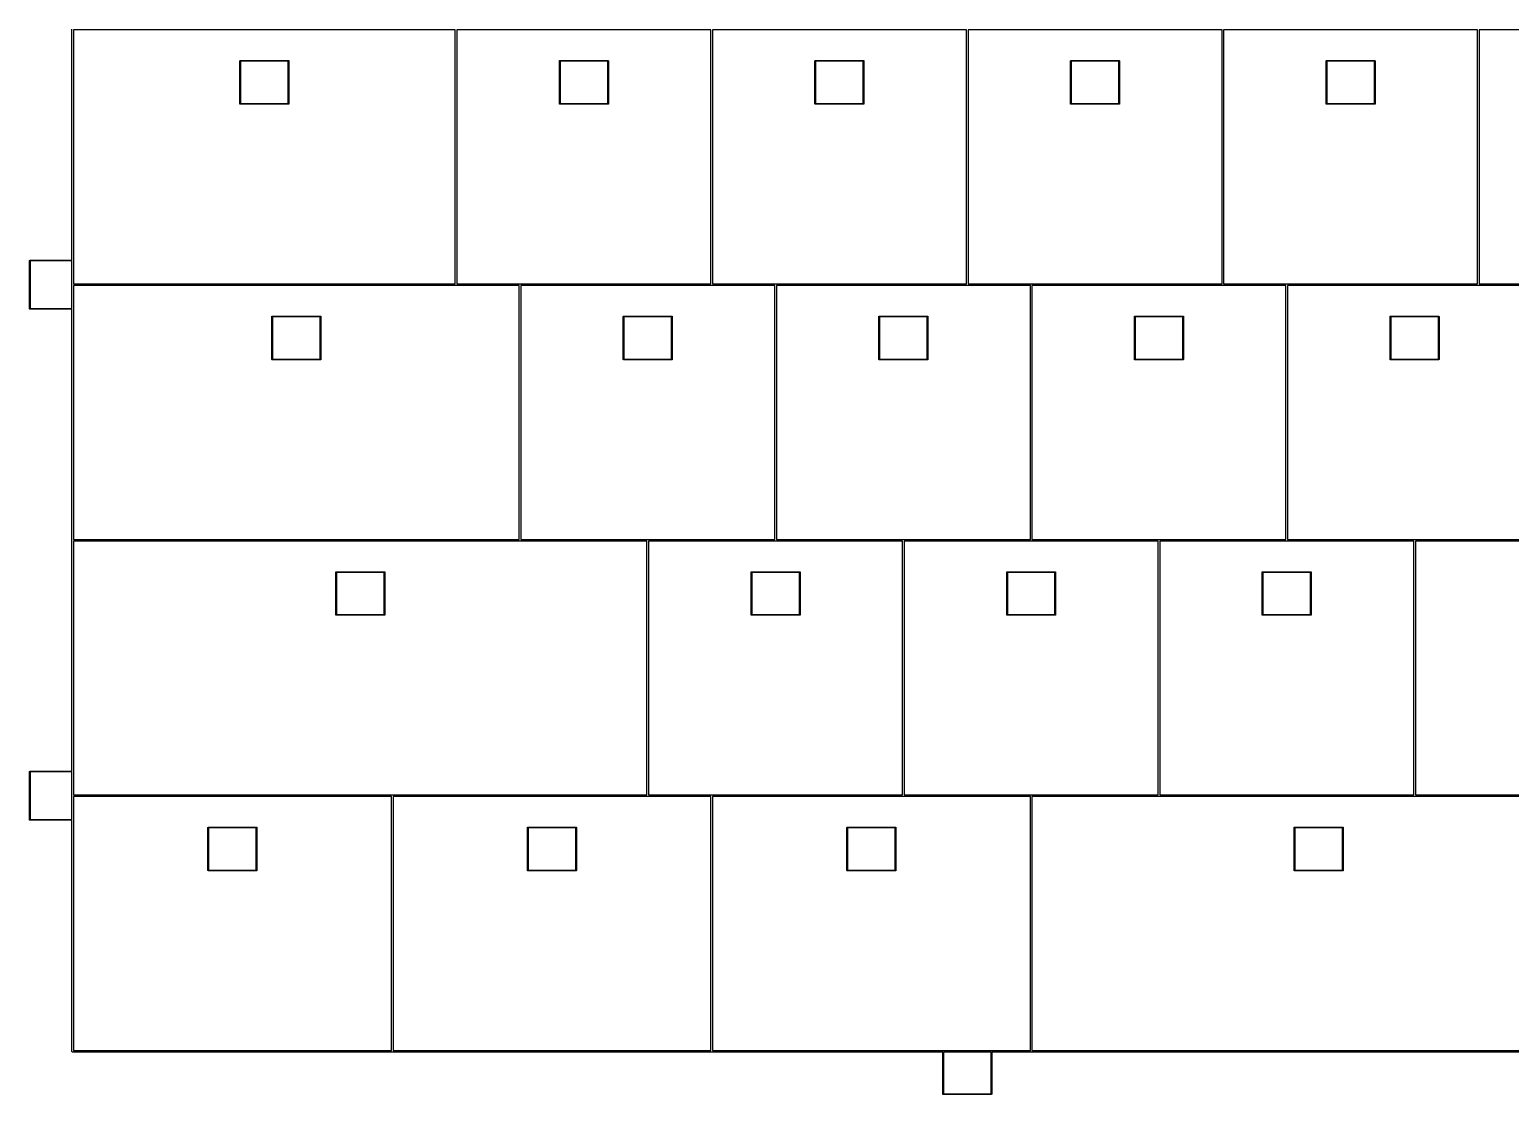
# Model space of a CAD drawing. Extents: x 21 to 376, y -201 to -51.
# Drawn here: x 20.6 to 131, y -200.9 to -121.5 of the extents above; entities that cross this region are included whole.
import ezdxf

# ---------------------------------------------------------------- set-up
doc = ezdxf.new("R2010")
doc.units = 0
doc.layers.add('BLACK', color=7, linetype='CONTINUOUS')

msp = doc.modelspace()

# ---------------------------------------------------------------- linework, layer by layer
at = {"layer": 'BLACK', "linetype": 'CONTINUOUS'}
for p, q in [((23.7525, -138.669), (23.7525, -121.447)), ((42.8596, -121.504), (23.8725, -121.504)), ((23.8725, -121.504), (23.8725, -140.434)), ((42.8625, -121.504), (42.8596, -121.504)), ((42.8654, -121.504), (42.8625, -121.504)), ((52.3275, -121.504), (42.8654, -121.504)), ((52.3275, -140.434), (52.3275, -121.504)), ((61.9096, -121.504), (52.4475, -121.504)), ((52.4475, -121.504), (52.4475, -140.434)), ((61.9125, -121.504), (61.9096, -121.504)), ((61.9154, -121.504), (61.9125, -121.504)), ((71.3775, -121.504), (61.9154, -121.504)), ((71.3775, -140.434), (71.3775, -121.504)), ((80.9596, -121.504), (71.4975, -121.504)), ((71.4975, -121.504), (71.4975, -140.434)), ((80.9625, -121.504), (80.9596, -121.504)), ((80.9654, -121.504), (80.9625, -121.504)), ((90.4275, -121.504), (80.9654, -121.504)), ((90.4275, -140.434), (90.4275, -121.504)), ((90.5475, -121.504), (90.5475, -140.434)), ((100.01, -121.504), (90.5475, -121.504)), ((100.012, -121.504), (100.01, -121.504)), ((100.015, -121.504), (100.012, -121.504)), ((109.477, -121.504), (100.015, -121.504)), ((109.477, -140.434), (109.477, -121.504)), ((119.06, -121.504), (109.597, -121.504)), ((109.597, -121.504), (109.597, -140.434)), ((119.062, -121.504), (119.06, -121.504)), ((119.065, -121.504), (119.062, -121.504)), ((128.528, -121.504), (119.065, -121.504)), ((128.528, -140.434), (128.528, -121.504)), ((138.11, -121.504), (128.648, -121.504)), ((128.648, -121.504), (128.648, -140.434)), ((36.2749, -123.812), (36.2754, -123.808)), ((36.275, -123.814), (36.2749, -123.812)), ((36.275, -127.011), (36.275, -123.814)), ((36.2754, -123.808), (36.2768, -123.803)), ((36.2768, -123.803), (36.2791, -123.799)), ((36.2791, -123.799), (36.2822, -123.795)), ((36.2822, -123.795), (36.286, -123.792)), ((36.286, -123.792), (36.2904, -123.789)), ((36.2904, -123.789), (36.2951, -123.788)), ((36.2951, -123.788), (36.2988, -123.787)), ((36.2988, -123.787), (36.3, -123.787)), ((36.3, -123.787), (36.3012, -123.787)), ((36.3012, -123.787), (39.8988, -123.787)), ((36.325, -123.837), (36.325, -126.987)), ((39.875, -123.837), (36.325, -123.837)), ((39.875, -126.987), (39.875, -123.837)), ((39.8988, -123.787), (39.9, -123.787)), ((39.9, -123.787), (39.9012, -123.787)), ((39.9012, -123.787), (39.9012, -123.787)), ((39.9012, -123.787), (39.9049, -123.788)), ((39.9049, -123.788), (39.9096, -123.789)), ((39.9096, -123.789), (39.914, -123.792)), ((39.914, -123.792), (39.9178, -123.795)), ((39.9178, -123.795), (39.9209, -123.799)), ((39.9209, -123.799), (39.9232, -123.803)), ((39.9232, -123.803), (39.9246, -123.808)), ((39.9246, -123.808), (39.9251, -123.812)), ((39.9251, -123.812), (39.925, -123.814)), ((39.925, -123.814), (39.925, -127.011)), ((60.0874, -123.812), (60.0879, -123.808)), ((60.0875, -123.814), (60.0874, -123.812)), ((60.0875, -127.011), (60.0875, -123.814)), ((60.0879, -123.808), (60.0893, -123.803)), ((60.0893, -123.803), (60.0916, -123.799)), ((60.0916, -123.799), (60.0947, -123.795)), ((60.0947, -123.795), (60.0985, -123.792)), ((60.0985, -123.792), (60.1029, -123.789)), ((60.1029, -123.789), (60.1076, -123.788)), ((60.1076, -123.788), (60.1113, -123.787)), ((60.1113, -123.787), (60.1125, -123.787)), ((60.1125, -123.787), (60.1137, -123.787)), ((60.1137, -123.787), (63.7113, -123.787)), ((60.1375, -123.837), (60.1375, -126.987)), ((63.6875, -123.837), (60.1375, -123.837)), ((63.6875, -126.987), (63.6875, -123.837)), ((63.7113, -123.787), (63.7125, -123.787)), ((63.7125, -123.787), (63.7137, -123.787)), ((63.7137, -123.787), (63.7137, -123.787)), ((63.7137, -123.787), (63.7174, -123.788)), ((63.7174, -123.788), (63.7221, -123.789)), ((63.7221, -123.789), (63.7265, -123.792)), ((63.7265, -123.792), (63.7303, -123.795)), ((63.7303, -123.795), (63.7334, -123.799)), ((63.7334, -123.799), (63.7357, -123.803)), ((63.7357, -123.803), (63.7371, -123.808)), ((63.7371, -123.808), (63.7376, -123.812)), ((63.7376, -123.812), (63.7375, -123.814)), ((63.7375, -123.814), (63.7375, -127.011)), ((79.1374, -123.812), (79.1379, -123.808)), ((79.1375, -123.814), (79.1374, -123.812)), ((79.1375, -127.011), (79.1375, -123.814)), ((79.1379, -123.808), (79.1393, -123.803)), ((79.1393, -123.803), (79.1416, -123.799)), ((79.1416, -123.799), (79.1447, -123.795)), ((79.1447, -123.795), (79.1485, -123.792)), ((79.1485, -123.792), (79.1529, -123.789)), ((79.1529, -123.789), (79.1576, -123.788)), ((79.1576, -123.788), (79.1613, -123.787)), ((79.1613, -123.787), (79.1625, -123.787)), ((79.1625, -123.787), (79.1637, -123.787)), ((79.1637, -123.787), (82.7613, -123.787)), ((79.1875, -123.837), (79.1875, -126.987)), ((82.7375, -123.837), (79.1875, -123.837)), ((82.7375, -126.987), (82.7375, -123.837)), ((82.7613, -123.787), (82.7625, -123.787)), ((82.7625, -123.787), (82.7637, -123.787)), ((82.7637, -123.787), (82.7637, -123.787)), ((82.7637, -123.787), (82.7674, -123.788)), ((82.7674, -123.788), (82.7721, -123.789)), ((82.7721, -123.789), (82.7765, -123.792)), ((82.7765, -123.792), (82.7803, -123.795)), ((82.7803, -123.795), (82.7834, -123.799)), ((82.7834, -123.799), (82.7857, -123.803)), ((82.7857, -123.803), (82.7871, -123.808)), ((82.7871, -123.808), (82.7876, -123.812)), ((82.7876, -123.812), (82.7875, -123.814)), ((82.7875, -123.814), (82.7875, -127.011)), ((98.1874, -123.812), (98.1879, -123.808)), ((98.1875, -123.814), (98.1874, -123.812)), ((98.1875, -127.011), (98.1875, -123.814)), ((98.1879, -123.808), (98.1893, -123.803)), ((98.1893, -123.803), (98.1916, -123.799)), ((98.1916, -123.799), (98.1947, -123.795)), ((98.1947, -123.795), (98.1985, -123.792)), ((98.1985, -123.792), (98.2029, -123.789)), ((98.2029, -123.789), (98.2076, -123.788)), ((98.2076, -123.788), (98.2113, -123.787)), ((98.2113, -123.787), (98.2125, -123.787)), ((98.2125, -123.787), (98.2137, -123.787)), ((98.2137, -123.787), (101.811, -123.787)), ((98.2375, -123.837), (98.2375, -126.987)), ((101.787, -123.837), (98.2375, -123.837)), ((101.788, -126.987), (101.787, -123.837)), ((101.811, -123.787), (101.812, -123.787)), ((101.812, -123.787), (101.814, -123.787)), ((101.814, -123.787), (101.814, -123.787)), ((101.814, -123.787), (101.817, -123.788)), ((101.817, -123.788), (101.822, -123.789)), ((101.822, -123.789), (101.826, -123.792)), ((101.826, -123.792), (101.83, -123.795)), ((101.83, -123.795), (101.833, -123.799)), ((101.833, -123.799), (101.836, -123.803)), ((101.836, -123.803), (101.837, -123.808)), ((101.837, -123.808), (101.838, -123.812)), ((101.838, -123.812), (101.837, -123.814)), ((101.837, -123.814), (101.837, -127.011)), ((117.237, -123.812), (117.238, -123.808)), ((117.237, -123.814), (117.237, -123.812)), ((117.238, -127.011), (117.237, -123.814)), ((117.238, -123.808), (117.239, -123.803)), ((117.239, -123.803), (117.242, -123.799)), ((117.242, -123.799), (117.245, -123.795)), ((117.245, -123.795), (117.249, -123.792)), ((117.249, -123.792), (117.253, -123.789)), ((117.253, -123.789), (117.258, -123.788)), ((117.258, -123.788), (117.261, -123.787)), ((117.261, -123.787), (117.262, -123.787)), ((117.262, -123.787), (117.264, -123.787)), ((117.264, -123.787), (120.861, -123.787)), ((117.287, -123.837), (117.287, -126.987)), ((120.837, -123.837), (117.287, -123.837)), ((120.838, -126.987), (120.837, -123.837)), ((120.861, -123.787), (120.862, -123.787)), ((120.862, -123.787), (120.864, -123.787)), ((120.864, -123.787), (120.864, -123.787)), ((120.864, -123.787), (120.867, -123.788)), ((120.867, -123.788), (120.872, -123.789)), ((120.872, -123.789), (120.876, -123.792)), ((120.876, -123.792), (120.88, -123.795)), ((120.88, -123.795), (120.883, -123.799)), ((120.883, -123.799), (120.886, -123.803)), ((120.886, -123.803), (120.887, -123.808)), ((120.887, -123.808), (120.888, -123.812)), ((120.888, -123.812), (120.887, -123.814)), ((120.887, -123.814), (120.887, -127.011)), ((36.2749, -127.012), (36.275, -127.011)), ((36.2754, -127.017), (36.2749, -127.012)), ((36.2768, -127.022), (36.2754, -127.017)), ((36.2791, -127.026), (36.2768, -127.022)), ((36.2822, -127.03), (36.2791, -127.026)), ((36.286, -127.033), (36.2822, -127.03)), ((36.2904, -127.036), (36.286, -127.033)), ((36.2951, -127.037), (36.2904, -127.036)), ((36.2988, -127.037), (36.2951, -127.037)), ((36.3, -127.038), (36.2988, -127.037)), ((36.2988, -127.037), (36.2988, -127.037)), ((36.3012, -127.037), (36.3, -127.038)), ((39.8988, -127.037), (36.3012, -127.037)), ((36.325, -126.987), (39.875, -126.987)), ((39.9, -127.038), (39.8988, -127.037)), ((39.9049, -127.037), (39.9, -127.038)), ((39.9096, -127.036), (39.9049, -127.037)), ((39.914, -127.033), (39.9096, -127.036)), ((39.9178, -127.03), (39.914, -127.033)), ((39.9209, -127.026), (39.9178, -127.03)), ((39.9232, -127.022), (39.9209, -127.026)), ((39.9246, -127.017), (39.9232, -127.022)), ((39.925, -127.014), (39.9246, -127.017)), ((39.925, -127.011), (39.9251, -127.012)), ((39.9251, -127.012), (39.925, -127.014)), ((60.0874, -127.012), (60.0875, -127.011)), ((60.0879, -127.017), (60.0874, -127.012)), ((60.0893, -127.022), (60.0879, -127.017)), ((60.0916, -127.026), (60.0893, -127.022)), ((60.0947, -127.03), (60.0916, -127.026)), ((60.0985, -127.033), (60.0947, -127.03)), ((60.1029, -127.036), (60.0985, -127.033)), ((60.1076, -127.037), (60.1029, -127.036)), ((60.1113, -127.037), (60.1076, -127.037)), ((60.1125, -127.038), (60.1113, -127.037)), ((60.1113, -127.037), (60.1113, -127.037)), ((60.1137, -127.037), (60.1125, -127.038)), ((63.7113, -127.037), (60.1137, -127.037)), ((60.1375, -126.987), (63.6875, -126.987)), ((63.7125, -127.038), (63.7113, -127.037)), ((63.7174, -127.037), (63.7125, -127.038)), ((63.7221, -127.036), (63.7174, -127.037)), ((63.7265, -127.033), (63.7221, -127.036)), ((63.7303, -127.03), (63.7265, -127.033)), ((63.7334, -127.026), (63.7303, -127.03)), ((63.7357, -127.022), (63.7334, -127.026)), ((63.7371, -127.017), (63.7357, -127.022)), ((63.7375, -127.014), (63.7371, -127.017)), ((63.7375, -127.011), (63.7376, -127.012)), ((63.7376, -127.012), (63.7375, -127.014)), ((79.1374, -127.012), (79.1375, -127.011)), ((79.1379, -127.017), (79.1374, -127.012)), ((79.1393, -127.022), (79.1379, -127.017)), ((79.1416, -127.026), (79.1393, -127.022)), ((79.1447, -127.03), (79.1416, -127.026)), ((79.1485, -127.033), (79.1447, -127.03)), ((79.1529, -127.036), (79.1485, -127.033)), ((79.1576, -127.037), (79.1529, -127.036)), ((79.1613, -127.037), (79.1576, -127.037)), ((79.1625, -127.038), (79.1613, -127.037)), ((79.1613, -127.037), (79.1613, -127.037)), ((79.1637, -127.037), (79.1625, -127.038)), ((82.7613, -127.037), (79.1637, -127.037)), ((79.1875, -126.987), (82.7375, -126.987)), ((82.7625, -127.038), (82.7613, -127.037)), ((82.7674, -127.037), (82.7625, -127.038)), ((82.7721, -127.036), (82.7674, -127.037)), ((82.7765, -127.033), (82.7721, -127.036)), ((82.7803, -127.03), (82.7765, -127.033)), ((82.7834, -127.026), (82.7803, -127.03)), ((82.7857, -127.022), (82.7834, -127.026)), ((82.7871, -127.017), (82.7857, -127.022)), ((82.7875, -127.014), (82.7871, -127.017)), ((82.7875, -127.011), (82.7876, -127.012)), ((82.7876, -127.012), (82.7875, -127.014)), ((98.1874, -127.012), (98.1875, -127.011)), ((98.1879, -127.017), (98.1874, -127.012)), ((98.1893, -127.022), (98.1879, -127.017)), ((98.1916, -127.026), (98.1893, -127.022)), ((98.1947, -127.03), (98.1916, -127.026)), ((98.1985, -127.033), (98.1947, -127.03)), ((98.2029, -127.036), (98.1985, -127.033)), ((98.2076, -127.037), (98.2029, -127.036)), ((98.2113, -127.037), (98.2076, -127.037)), ((98.2125, -127.038), (98.2113, -127.037)), ((98.2113, -127.037), (98.2113, -127.037)), ((98.2137, -127.037), (98.2125, -127.038)), ((101.811, -127.037), (98.2137, -127.037)), ((98.2375, -126.987), (101.788, -126.987)), ((101.812, -127.038), (101.811, -127.037)), ((101.817, -127.037), (101.812, -127.038)), ((101.822, -127.036), (101.817, -127.037)), ((101.826, -127.033), (101.822, -127.036)), ((101.83, -127.03), (101.826, -127.033)), ((101.833, -127.026), (101.83, -127.03)), ((101.836, -127.022), (101.833, -127.026)), ((101.837, -127.017), (101.836, -127.022)), ((101.837, -127.011), (101.838, -127.012)), ((101.838, -127.012), (101.837, -127.014)), ((101.837, -127.014), (101.837, -127.017)), ((117.237, -127.012), (117.238, -127.011)), ((117.238, -127.017), (117.237, -127.012)), ((117.239, -127.022), (117.238, -127.017)), ((117.242, -127.026), (117.239, -127.022)), ((117.245, -127.03), (117.242, -127.026)), ((117.249, -127.033), (117.245, -127.03)), ((117.253, -127.036), (117.249, -127.033)), ((117.258, -127.037), (117.253, -127.036)), ((117.261, -127.037), (117.258, -127.037)), ((117.262, -127.038), (117.261, -127.037)), ((117.261, -127.037), (117.261, -127.037)), ((117.264, -127.037), (117.262, -127.038)), ((120.861, -127.037), (117.264, -127.037)), ((117.287, -126.987), (120.838, -126.987)), ((120.862, -127.038), (120.861, -127.037)), ((120.867, -127.037), (120.862, -127.038)), ((120.872, -127.036), (120.867, -127.037)), ((120.876, -127.033), (120.872, -127.036)), ((120.88, -127.03), (120.876, -127.033)), ((120.883, -127.026), (120.88, -127.03)), ((120.886, -127.022), (120.883, -127.026)), ((120.887, -127.017), (120.886, -127.022)), ((120.887, -127.011), (120.888, -127.012)), ((120.888, -127.012), (120.887, -127.014)), ((120.887, -127.014), (120.887, -127.017)), ((20.5999, -138.694), (20.6004, -138.689)), ((20.6, -138.695), (20.5999, -138.694)), ((20.6, -142.293), (20.6, -138.695)), ((20.6004, -138.689), (20.6018, -138.684)), ((20.6018, -138.684), (20.6041, -138.68)), ((20.6041, -138.68), (20.6072, -138.676)), ((20.6072, -138.676), (20.611, -138.673)), ((20.611, -138.673), (20.6154, -138.671)), ((20.6154, -138.671), (20.6201, -138.669)), ((20.6201, -138.669), (20.6238, -138.669)), ((20.6238, -138.669), (20.625, -138.669)), ((20.625, -138.669), (20.6262, -138.669)), ((20.6262, -138.669), (23.7525, -138.669)), ((20.65, -138.719), (20.65, -142.269)), ((23.7525, -138.719), (20.65, -138.719)), ((23.7525, -140.491), (23.7525, -138.719)), ((23.7522, -140.494), (23.7525, -140.491)), ((23.7525, -140.497), (23.7522, -140.494)), ((23.7525, -142.269), (23.7525, -140.497)), ((23.8725, -140.434), (52.3275, -140.434)), ((52.3846, -140.554), (23.8725, -140.554)), ((23.8725, -140.554), (23.8725, -159.484)), ((52.3875, -140.554), (52.3846, -140.554)), ((52.3904, -140.554), (52.3875, -140.554)), ((57.09, -140.554), (52.3904, -140.554)), ((52.4475, -140.434), (57.1471, -140.434)), ((57.09, -159.484), (57.09, -140.554)), ((57.1471, -140.434), (57.15, -140.433)), ((57.15, -140.433), (57.1529, -140.434)), ((57.1529, -140.434), (71.3775, -140.434)), ((71.4346, -140.554), (57.21, -140.554)), ((57.21, -140.554), (57.21, -159.484)), ((71.4375, -140.554), (71.4346, -140.554)), ((71.4404, -140.554), (71.4375, -140.554)), ((76.14, -140.554), (71.4404, -140.554)), ((71.4975, -140.434), (76.1971, -140.434)), ((76.14, -159.484), (76.14, -140.554)), ((76.1971, -140.434), (76.2, -140.433)), ((76.2, -140.433), (76.2029, -140.434)), ((76.2029, -140.434), (90.4275, -140.434)), ((90.4846, -140.554), (76.26, -140.554)), ((76.26, -140.554), (76.26, -159.484)), ((90.4875, -140.554), (90.4846, -140.554)), ((90.4904, -140.554), (90.4875, -140.554)), ((95.19, -140.554), (90.4904, -140.554)), ((90.5475, -140.434), (95.2471, -140.434)), ((95.19, -159.484), (95.19, -140.554)), ((95.2471, -140.434), (95.25, -140.433)), ((95.25, -140.433), (95.2529, -140.434)), ((95.2529, -140.434), (109.477, -140.434)), ((109.535, -140.554), (95.31, -140.554)), ((95.31, -140.554), (95.31, -159.484)), ((109.537, -140.554), (109.535, -140.554)), ((109.54, -140.554), (109.537, -140.554)), ((114.24, -140.554), (109.54, -140.554)), ((109.597, -140.434), (114.297, -140.434)), ((114.24, -159.484), (114.24, -140.554)), ((114.297, -140.434), (114.3, -140.433)), ((114.3, -140.433), (114.303, -140.434)), ((114.303, -140.434), (128.528, -140.434)), ((128.585, -140.554), (114.36, -140.554)), ((114.36, -140.554), (114.36, -159.484)), ((128.588, -140.554), (128.585, -140.554)), ((128.59, -140.554), (128.588, -140.554)), ((133.29, -140.554), (128.59, -140.554)), ((128.648, -140.434), (133.347, -140.434)), ((20.5999, -142.294), (20.6, -142.293)), ((20.6004, -142.299), (20.5999, -142.294)), ((20.6018, -142.303), (20.6004, -142.299)), ((20.6041, -142.308), (20.6018, -142.303)), ((20.6072, -142.312), (20.6041, -142.308)), ((20.611, -142.315), (20.6072, -142.312)), ((20.6154, -142.317), (20.611, -142.315)), ((20.6201, -142.318), (20.6154, -142.317)), ((20.6238, -142.319), (20.6201, -142.318)), ((20.625, -142.319), (20.6238, -142.319)), ((20.6238, -142.319), (20.6238, -142.319)), ((20.6262, -142.319), (20.625, -142.319)), ((23.7525, -142.319), (20.6262, -142.319)), ((20.65, -142.269), (23.7525, -142.269)), ((23.7525, -159.541), (23.7525, -142.319)), ((38.6561, -142.862), (38.6566, -142.858)), ((38.6563, -142.864), (38.6561, -142.862)), ((38.6562, -146.061), (38.6563, -142.864)), ((38.6566, -142.858), (38.658, -142.853)), ((38.658, -142.853), (38.6604, -142.849)), ((38.6604, -142.849), (38.6635, -142.845)), ((38.6635, -142.845), (38.6673, -142.842)), ((38.6673, -142.842), (38.6716, -142.839)), ((38.6716, -142.839), (38.6763, -142.838)), ((38.6763, -142.838), (38.68, -142.838)), ((38.68, -142.838), (38.6812, -142.837)), ((38.68, -142.838), (38.68, -142.838)), ((38.6812, -142.837), (38.6825, -142.838)), ((38.6825, -142.838), (42.28, -142.838)), ((38.7062, -142.887), (38.7062, -146.037)), ((42.2563, -142.887), (38.7062, -142.887)), ((42.2563, -146.037), (42.2563, -142.887)), ((42.28, -142.838), (42.2812, -142.837)), ((42.2812, -142.837), (42.2825, -142.838)), ((42.2825, -142.838), (42.2862, -142.838)), ((42.2862, -142.838), (42.2909, -142.839)), ((42.2909, -142.839), (42.2952, -142.842)), ((42.2952, -142.842), (42.299, -142.845)), ((42.299, -142.845), (42.3021, -142.849)), ((42.3021, -142.849), (42.3045, -142.853)), ((42.3045, -142.853), (42.3059, -142.858)), ((42.3059, -142.858), (42.3064, -142.862)), ((42.3064, -142.862), (42.3062, -142.864)), ((42.3062, -142.864), (42.3062, -146.061)), ((64.8499, -142.862), (64.8504, -142.858)), ((64.85, -142.864), (64.8499, -142.862)), ((64.85, -146.061), (64.85, -142.864)), ((64.8504, -142.858), (64.8518, -142.853)), ((64.8518, -142.853), (64.8541, -142.849)), ((64.8541, -142.849), (64.8572, -142.845)), ((64.8572, -142.845), (64.861, -142.842)), ((64.861, -142.842), (64.8654, -142.839)), ((64.8654, -142.839), (64.8701, -142.838)), ((64.8701, -142.838), (64.8738, -142.838)), ((64.8738, -142.838), (64.875, -142.837)), ((64.8738, -142.838), (64.8738, -142.838)), ((64.875, -142.837), (64.8762, -142.838)), ((64.8762, -142.838), (68.4738, -142.838)), ((64.9, -142.887), (64.9, -146.037)), ((68.45, -142.887), (64.9, -142.887)), ((68.45, -146.037), (68.45, -142.887)), ((68.4738, -142.838), (68.475, -142.837)), ((68.475, -142.837), (68.4762, -142.838)), ((68.4762, -142.838), (68.4799, -142.838)), ((68.4799, -142.838), (68.4846, -142.839)), ((68.4846, -142.839), (68.489, -142.842)), ((68.489, -142.842), (68.4928, -142.845)), ((68.4928, -142.845), (68.4959, -142.849)), ((68.4959, -142.849), (68.4982, -142.853)), ((68.4982, -142.853), (68.4996, -142.858)), ((68.4996, -142.858), (68.5001, -142.862)), ((68.5001, -142.862), (68.5, -142.864)), ((68.5, -142.864), (68.5, -146.061)), ((83.8999, -142.862), (83.9004, -142.858)), ((83.9, -142.864), (83.8999, -142.862)), ((83.9, -146.061), (83.9, -142.864)), ((83.9004, -142.858), (83.9018, -142.853)), ((83.9018, -142.853), (83.9041, -142.849)), ((83.9041, -142.849), (83.9072, -142.845)), ((83.9072, -142.845), (83.911, -142.842)), ((83.911, -142.842), (83.9154, -142.839)), ((83.9154, -142.839), (83.9201, -142.838)), ((83.9201, -142.838), (83.9238, -142.838)), ((83.9238, -142.838), (83.925, -142.837)), ((83.9238, -142.838), (83.9238, -142.838)), ((83.925, -142.837), (83.9262, -142.838)), ((83.9262, -142.838), (87.5238, -142.838)), ((83.95, -142.887), (83.95, -146.037)), ((87.5, -142.887), (83.95, -142.887)), ((87.5, -146.037), (87.5, -142.887)), ((87.5238, -142.838), (87.525, -142.837)), ((87.525, -142.837), (87.5262, -142.838)), ((87.5262, -142.838), (87.5299, -142.838)), ((87.5299, -142.838), (87.5346, -142.839)), ((87.5346, -142.839), (87.539, -142.842)), ((87.539, -142.842), (87.5428, -142.845)), ((87.5428, -142.845), (87.5459, -142.849)), ((87.5459, -142.849), (87.5482, -142.853)), ((87.5482, -142.853), (87.5496, -142.858)), ((87.5496, -142.858), (87.5501, -142.862)), ((87.5501, -142.862), (87.55, -142.864)), ((87.55, -142.864), (87.55, -146.061)), ((102.95, -142.858), (102.952, -142.853)), ((102.95, -142.862), (102.95, -142.858)), ((102.95, -142.864), (102.95, -142.862)), ((102.95, -146.061), (102.95, -142.864)), ((102.952, -142.853), (102.954, -142.849)), ((102.954, -142.849), (102.957, -142.845)), ((102.957, -142.845), (102.961, -142.842)), ((102.961, -142.842), (102.965, -142.839)), ((102.965, -142.839), (102.97, -142.838)), ((102.97, -142.838), (102.974, -142.838)), ((102.974, -142.838), (102.975, -142.837)), ((102.974, -142.838), (102.974, -142.838)), ((102.975, -142.837), (102.976, -142.838)), ((102.976, -142.838), (106.574, -142.838)), ((103, -142.887), (103, -146.037)), ((106.55, -142.887), (103, -142.887)), ((106.55, -146.037), (106.55, -142.887)), ((106.574, -142.838), (106.575, -142.837)), ((106.575, -142.837), (106.576, -142.838)), ((106.576, -142.838), (106.58, -142.838)), ((106.58, -142.838), (106.585, -142.839)), ((106.585, -142.839), (106.589, -142.842)), ((106.589, -142.842), (106.593, -142.845)), ((106.593, -142.845), (106.596, -142.849)), ((106.596, -142.849), (106.598, -142.853)), ((106.598, -142.853), (106.6, -142.858)), ((106.6, -142.858), (106.6, -142.862)), ((106.6, -142.862), (106.6, -142.864)), ((106.6, -142.864), (106.6, -146.061)), ((122, -142.858), (122.002, -142.853)), ((122, -142.862), (122, -142.858)), ((122, -142.864), (122, -142.862)), ((122, -146.061), (122, -142.864)), ((122.002, -142.853), (122.004, -142.849)), ((122.004, -142.849), (122.007, -142.845)), ((122.007, -142.845), (122.011, -142.842)), ((122.011, -142.842), (122.015, -142.839)), ((122.015, -142.839), (122.02, -142.838)), ((122.02, -142.838), (122.024, -142.838)), ((122.024, -142.838), (122.025, -142.837)), ((122.024, -142.838), (122.024, -142.838)), ((122.025, -142.837), (122.026, -142.838)), ((122.026, -142.838), (125.624, -142.838)), ((122.05, -142.887), (122.05, -146.037)), ((125.6, -142.887), (122.05, -142.887)), ((125.6, -146.037), (125.6, -142.887)), ((125.624, -142.838), (125.625, -142.837)), ((125.625, -142.837), (125.626, -142.838)), ((125.626, -142.838), (125.63, -142.838)), ((125.63, -142.838), (125.635, -142.839)), ((125.635, -142.839), (125.639, -142.842)), ((125.639, -142.842), (125.643, -142.845)), ((125.643, -142.845), (125.646, -142.849)), ((125.646, -142.849), (125.648, -142.853)), ((125.648, -142.853), (125.65, -142.858)), ((125.65, -142.858), (125.65, -142.862)), ((125.65, -142.862), (125.65, -142.864)), ((125.65, -142.864), (125.65, -146.061)), ((38.6561, -146.062), (38.6562, -146.061)), ((38.6566, -146.067), (38.6561, -146.062)), ((38.658, -146.072), (38.6566, -146.067)), ((38.6604, -146.076), (38.658, -146.072)), ((38.6635, -146.08), (38.6604, -146.076)), ((38.6673, -146.083), (38.6635, -146.08)), ((38.6716, -146.086), (38.6673, -146.083)), ((38.6763, -146.087), (38.6716, -146.086)), ((38.6812, -146.088), (38.6763, -146.087)), ((38.6825, -146.088), (38.6812, -146.088)), ((42.28, -146.088), (38.6825, -146.088)), ((38.7062, -146.037), (42.2563, -146.037)), ((42.2812, -146.088), (42.28, -146.088)), ((42.2825, -146.088), (42.2812, -146.088)), ((42.2862, -146.087), (42.2825, -146.088)), ((42.2825, -146.088), (42.2825, -146.088)), ((42.2909, -146.086), (42.2862, -146.087)), ((42.2952, -146.083), (42.2909, -146.086)), ((42.299, -146.08), (42.2952, -146.083)), ((42.3021, -146.076), (42.299, -146.08)), ((42.3045, -146.072), (42.3021, -146.076)), ((42.3059, -146.067), (42.3045, -146.072)), ((42.3064, -146.062), (42.3059, -146.067)), ((42.3062, -146.061), (42.3064, -146.062)), ((64.8499, -146.062), (64.85, -146.061)), ((64.8504, -146.067), (64.8499, -146.062)), ((64.8518, -146.072), (64.8504, -146.067)), ((64.8541, -146.076), (64.8518, -146.072)), ((64.8572, -146.08), (64.8541, -146.076)), ((64.861, -146.083), (64.8572, -146.08)), ((64.8654, -146.086), (64.861, -146.083)), ((64.8701, -146.087), (64.8654, -146.086)), ((64.875, -146.088), (64.8701, -146.087)), ((64.8762, -146.088), (64.875, -146.088)), ((68.4738, -146.088), (64.8762, -146.088)), ((64.9, -146.037), (68.45, -146.037)), ((68.475, -146.088), (68.4738, -146.088)), ((68.4762, -146.088), (68.475, -146.088)), ((68.4799, -146.087), (68.4762, -146.088)), ((68.4762, -146.088), (68.4762, -146.088)), ((68.4846, -146.086), (68.4799, -146.087)), ((68.489, -146.083), (68.4846, -146.086)), ((68.4928, -146.08), (68.489, -146.083)), ((68.4959, -146.076), (68.4928, -146.08)), ((68.4982, -146.072), (68.4959, -146.076)), ((68.4996, -146.067), (68.4982, -146.072)), ((68.5001, -146.062), (68.4996, -146.067)), ((68.5, -146.061), (68.5001, -146.062)), ((83.8999, -146.062), (83.9, -146.061)), ((83.9004, -146.067), (83.8999, -146.062)), ((83.9018, -146.072), (83.9004, -146.067)), ((83.9041, -146.076), (83.9018, -146.072)), ((83.9072, -146.08), (83.9041, -146.076)), ((83.911, -146.083), (83.9072, -146.08)), ((83.9154, -146.086), (83.911, -146.083)), ((83.9201, -146.087), (83.9154, -146.086)), ((83.925, -146.088), (83.9201, -146.087)), ((83.9262, -146.088), (83.925, -146.088)), ((87.5238, -146.088), (83.9262, -146.088)), ((83.95, -146.037), (87.5, -146.037)), ((87.525, -146.088), (87.5238, -146.088)), ((87.5262, -146.088), (87.525, -146.088)), ((87.5299, -146.087), (87.5262, -146.088)), ((87.5262, -146.088), (87.5262, -146.088)), ((87.5346, -146.086), (87.5299, -146.087)), ((87.539, -146.083), (87.5346, -146.086)), ((87.5428, -146.08), (87.539, -146.083)), ((87.5459, -146.076), (87.5428, -146.08)), ((87.5482, -146.072), (87.5459, -146.076)), ((87.5496, -146.067), (87.5482, -146.072)), ((87.5501, -146.062), (87.5496, -146.067)), ((87.55, -146.061), (87.5501, -146.062)), ((102.95, -146.062), (102.95, -146.061)), ((102.95, -146.067), (102.95, -146.062)), ((102.952, -146.072), (102.95, -146.067)), ((102.954, -146.076), (102.952, -146.072)), ((102.957, -146.08), (102.954, -146.076)), ((102.961, -146.083), (102.957, -146.08)), ((102.965, -146.086), (102.961, -146.083)), ((102.97, -146.087), (102.965, -146.086)), ((102.975, -146.088), (102.97, -146.087)), ((102.976, -146.088), (102.975, -146.088)), ((106.574, -146.088), (102.976, -146.088)), ((103, -146.037), (106.55, -146.037)), ((106.575, -146.088), (106.574, -146.088)), ((106.576, -146.088), (106.575, -146.088)), ((106.58, -146.087), (106.576, -146.088)), ((106.576, -146.088), (106.576, -146.088)), ((106.585, -146.086), (106.58, -146.087)), ((106.589, -146.083), (106.585, -146.086)), ((106.593, -146.08), (106.589, -146.083)), ((106.596, -146.076), (106.593, -146.08)), ((106.598, -146.072), (106.596, -146.076)), ((106.6, -146.067), (106.598, -146.072)), ((106.6, -146.061), (106.6, -146.062)), ((106.6, -146.062), (106.6, -146.067)), ((122, -146.062), (122, -146.061)), ((122, -146.067), (122, -146.062)), ((122.002, -146.072), (122, -146.067)), ((122.004, -146.076), (122.002, -146.072)), ((122.007, -146.08), (122.004, -146.076)), ((122.011, -146.083), (122.007, -146.08)), ((122.015, -146.086), (122.011, -146.083)), ((122.02, -146.087), (122.015, -146.086)), ((122.025, -146.088), (122.02, -146.087)), ((122.026, -146.088), (122.025, -146.088)), ((125.624, -146.088), (122.026, -146.088)), ((122.05, -146.037), (125.6, -146.037)), ((125.625, -146.088), (125.624, -146.088)), ((125.626, -146.088), (125.625, -146.088)), ((125.63, -146.087), (125.626, -146.088)), ((125.626, -146.088), (125.626, -146.088)), ((125.635, -146.086), (125.63, -146.087)), ((125.639, -146.083), (125.635, -146.086)), ((125.643, -146.08), (125.639, -146.083)), ((125.646, -146.076), (125.643, -146.08)), ((125.648, -146.072), (125.646, -146.076)), ((125.65, -146.067), (125.648, -146.072)), ((125.65, -146.061), (125.65, -146.062)), ((125.65, -146.062), (125.65, -146.067)), ((23.7522, -159.544), (23.7525, -159.541)), ((23.7525, -159.547), (23.7522, -159.544)), ((23.7525, -176.769), (23.7525, -159.547)), ((23.8725, -159.484), (57.09, -159.484)), ((57.1471, -159.604), (23.8725, -159.604)), ((23.8725, -159.604), (23.8725, -178.534)), ((57.15, -159.604), (57.1471, -159.604)), ((57.1529, -159.604), (57.15, -159.604)), ((66.615, -159.604), (57.1529, -159.604)), ((57.21, -159.484), (66.6721, -159.484)), ((66.615, -178.534), (66.615, -159.604)), ((66.6721, -159.484), (66.675, -159.483)), ((66.675, -159.483), (66.6779, -159.484)), ((66.6779, -159.484), (76.14, -159.484)), ((76.1971, -159.604), (66.735, -159.604)), ((66.735, -159.604), (66.735, -178.534)), ((76.2, -159.604), (76.1971, -159.604)), ((76.2029, -159.604), (76.2, -159.604)), ((85.665, -159.604), (76.2029, -159.604)), ((76.26, -159.484), (85.7221, -159.484)), ((85.665, -178.534), (85.665, -159.604)), ((85.7221, -159.484), (85.725, -159.483)), ((85.725, -159.483), (85.7279, -159.484)), ((85.7279, -159.484), (95.19, -159.484)), ((85.785, -159.604), (85.785, -178.534)), ((95.2471, -159.604), (85.785, -159.604)), ((95.25, -159.604), (95.2471, -159.604)), ((95.2529, -159.604), (95.25, -159.604)), ((104.715, -159.604), (95.2529, -159.604)), ((95.31, -159.484), (104.772, -159.484)), ((104.715, -178.534), (104.715, -159.604)), ((104.772, -159.484), (104.775, -159.483)), ((104.775, -159.483), (104.778, -159.484)), ((104.778, -159.484), (114.24, -159.484)), ((114.297, -159.604), (104.835, -159.604)), ((104.835, -159.604), (104.835, -178.534)), ((114.3, -159.604), (114.297, -159.604)), ((114.303, -159.604), (114.3, -159.604)), ((123.765, -159.604), (114.303, -159.604)), ((114.36, -159.484), (123.822, -159.484)), ((123.765, -178.534), (123.765, -159.604)), ((123.822, -159.484), (123.825, -159.483)), ((123.825, -159.483), (123.828, -159.484)), ((123.828, -159.484), (133.29, -159.484)), ((133.347, -159.604), (123.885, -159.604)), ((123.885, -159.604), (123.885, -178.534)), ((43.4186, -161.912), (43.4191, -161.908)), ((43.4187, -161.914), (43.4186, -161.912)), ((43.4188, -165.111), (43.4187, -161.914)), ((43.4191, -161.908), (43.4205, -161.903)), ((43.4205, -161.903), (43.4229, -161.899)), ((43.4229, -161.899), (43.426, -161.895)), ((43.426, -161.895), (43.4298, -161.892)), ((43.4298, -161.892), (43.4341, -161.889)), ((43.4341, -161.889), (43.4388, -161.888)), ((43.4388, -161.888), (43.4425, -161.887)), ((43.4425, -161.887), (43.4438, -161.887)), ((43.4438, -161.887), (43.445, -161.887)), ((43.445, -161.887), (47.0425, -161.887)), ((43.4688, -161.938), (43.4688, -165.088)), ((47.0187, -161.938), (43.4688, -161.938)), ((47.0188, -165.088), (47.0187, -161.938)), ((47.0425, -161.887), (47.0437, -161.887)), ((47.0437, -161.887), (47.045, -161.887)), ((47.045, -161.887), (47.045, -161.887)), ((47.045, -161.887), (47.0487, -161.888)), ((47.0487, -161.888), (47.0534, -161.889)), ((47.0534, -161.889), (47.0577, -161.892)), ((47.0577, -161.892), (47.0615, -161.895)), ((47.0615, -161.895), (47.0646, -161.899)), ((47.0646, -161.899), (47.067, -161.903)), ((47.067, -161.903), (47.0684, -161.908)), ((47.0684, -161.908), (47.0689, -161.912)), ((47.0689, -161.912), (47.0688, -161.914)), ((47.0688, -161.914), (47.0688, -165.111)), ((74.3749, -161.912), (74.3754, -161.908)), ((74.375, -161.914), (74.3749, -161.912)), ((74.375, -165.111), (74.375, -161.914)), ((74.3754, -161.908), (74.3768, -161.903)), ((74.3768, -161.903), (74.3791, -161.899)), ((74.3791, -161.899), (74.3822, -161.895)), ((74.3822, -161.895), (74.386, -161.892)), ((74.386, -161.892), (74.3904, -161.889)), ((74.3904, -161.889), (74.3951, -161.888)), ((74.3951, -161.888), (74.3988, -161.887)), ((74.3988, -161.887), (74.4, -161.887)), ((74.4, -161.887), (74.4012, -161.887)), ((74.4012, -161.887), (77.9988, -161.887)), ((74.425, -161.938), (74.425, -165.088)), ((77.975, -161.938), (74.425, -161.938)), ((77.975, -165.088), (77.975, -161.938)), ((77.9988, -161.887), (78, -161.887)), ((78, -161.887), (78.0012, -161.887)), ((78.0012, -161.887), (78.0012, -161.887)), ((78.0012, -161.887), (78.0049, -161.888)), ((78.0049, -161.888), (78.0096, -161.889)), ((78.0096, -161.889), (78.014, -161.892)), ((78.014, -161.892), (78.0178, -161.895)), ((78.0178, -161.895), (78.0209, -161.899)), ((78.0209, -161.899), (78.0232, -161.903)), ((78.0232, -161.903), (78.0246, -161.908)), ((78.0246, -161.908), (78.0251, -161.912)), ((78.0251, -161.912), (78.025, -161.914)), ((78.025, -161.914), (78.025, -165.111)), ((93.4249, -161.912), (93.4254, -161.908)), ((93.425, -161.914), (93.4249, -161.912)), ((93.425, -165.111), (93.425, -161.914)), ((93.4254, -161.908), (93.4268, -161.903)), ((93.4268, -161.903), (93.4291, -161.899)), ((93.4291, -161.899), (93.4322, -161.895)), ((93.4322, -161.895), (93.436, -161.892)), ((93.436, -161.892), (93.4404, -161.889)), ((93.4404, -161.889), (93.4451, -161.888)), ((93.4451, -161.888), (93.4488, -161.887)), ((93.4488, -161.887), (93.45, -161.887)), ((93.45, -161.887), (93.4512, -161.887)), ((93.4512, -161.887), (97.0488, -161.887)), ((93.475, -161.938), (93.475, -165.088)), ((97.025, -161.938), (93.475, -161.938)), ((97.025, -165.088), (97.025, -161.938)), ((97.0488, -161.887), (97.05, -161.887)), ((97.05, -161.887), (97.0512, -161.887)), ((97.0512, -161.887), (97.0512, -161.887)), ((97.0512, -161.887), (97.0549, -161.888)), ((97.0549, -161.888), (97.0596, -161.889)), ((97.0596, -161.889), (97.064, -161.892)), ((97.064, -161.892), (97.0678, -161.895)), ((97.0678, -161.895), (97.0709, -161.899)), ((97.0709, -161.899), (97.0732, -161.903)), ((97.0732, -161.903), (97.0746, -161.908)), ((97.0746, -161.908), (97.0751, -161.912)), ((97.0751, -161.912), (97.075, -161.914)), ((97.075, -161.914), (97.075, -165.111)), ((112.475, -161.908), (112.477, -161.903)), ((112.475, -161.912), (112.475, -161.908)), ((112.475, -161.914), (112.475, -161.912)), ((112.475, -165.111), (112.475, -161.914)), ((112.477, -161.903), (112.479, -161.899)), ((112.479, -161.899), (112.482, -161.895)), ((112.482, -161.895), (112.486, -161.892)), ((112.486, -161.892), (112.49, -161.889)), ((112.49, -161.889), (112.495, -161.888)), ((112.495, -161.888), (112.499, -161.887)), ((112.499, -161.887), (112.5, -161.887)), ((112.5, -161.887), (112.501, -161.887)), ((112.501, -161.887), (116.099, -161.887)), ((112.525, -161.938), (112.525, -165.088)), ((116.075, -161.938), (112.525, -161.938)), ((116.075, -165.088), (116.075, -161.938)), ((116.099, -161.887), (116.1, -161.887)), ((116.1, -161.887), (116.101, -161.887)), ((116.101, -161.887), (116.101, -161.887)), ((116.101, -161.887), (116.105, -161.888)), ((116.105, -161.888), (116.11, -161.889)), ((116.11, -161.889), (116.114, -161.892)), ((116.114, -161.892), (116.118, -161.895)), ((116.118, -161.895), (116.121, -161.899)), ((116.121, -161.899), (116.123, -161.903)), ((116.123, -161.903), (116.125, -161.908)), ((116.125, -161.908), (116.125, -161.912)), ((116.125, -161.912), (116.125, -161.914)), ((116.125, -161.914), (116.125, -165.111)), ((43.4186, -165.112), (43.4188, -165.111)), ((43.4191, -165.117), (43.4186, -165.112)), ((43.4205, -165.122), (43.4191, -165.117)), ((43.4229, -165.126), (43.4205, -165.122)), ((43.426, -165.13), (43.4229, -165.126)), ((43.4298, -165.133), (43.426, -165.13)), ((43.4341, -165.136), (43.4298, -165.133)), ((43.4388, -165.137), (43.4341, -165.136)), ((43.4425, -165.137), (43.4388, -165.137)), ((43.4438, -165.138), (43.4425, -165.137)), ((43.4425, -165.137), (43.4425, -165.137)), ((43.445, -165.137), (43.4438, -165.138)), ((47.0425, -165.137), (43.445, -165.137)), ((43.4688, -165.088), (47.0188, -165.088)), ((47.0437, -165.138), (47.0425, -165.137)), ((47.0487, -165.137), (47.0437, -165.138)), ((47.0534, -165.136), (47.0487, -165.137)), ((47.0577, -165.133), (47.0534, -165.136)), ((47.0615, -165.13), (47.0577, -165.133)), ((47.0646, -165.126), (47.0615, -165.13)), ((47.067, -165.122), (47.0646, -165.126)), ((47.0684, -165.117), (47.067, -165.122)), ((47.0688, -165.114), (47.0684, -165.117)), ((47.0688, -165.111), (47.0689, -165.112)), ((47.0689, -165.112), (47.0688, -165.114)), ((74.3749, -165.112), (74.375, -165.111)), ((74.3754, -165.117), (74.3749, -165.112)), ((74.3768, -165.122), (74.3754, -165.117)), ((74.3791, -165.126), (74.3768, -165.122)), ((74.3822, -165.13), (74.3791, -165.126)), ((74.386, -165.133), (74.3822, -165.13)), ((74.3904, -165.136), (74.386, -165.133)), ((74.3951, -165.137), (74.3904, -165.136)), ((74.3988, -165.137), (74.3951, -165.137)), ((74.4, -165.138), (74.3988, -165.137)), ((74.3988, -165.137), (74.3988, -165.137)), ((74.4012, -165.137), (74.4, -165.138)), ((77.9988, -165.137), (74.4012, -165.137)), ((74.425, -165.088), (77.975, -165.088)), ((78, -165.138), (77.9988, -165.137)), ((78.0049, -165.137), (78, -165.138)), ((78.0096, -165.136), (78.0049, -165.137)), ((78.014, -165.133), (78.0096, -165.136)), ((78.0178, -165.13), (78.014, -165.133)), ((78.0209, -165.126), (78.0178, -165.13)), ((78.0232, -165.122), (78.0209, -165.126)), ((78.0246, -165.117), (78.0232, -165.122)), ((78.025, -165.114), (78.0246, -165.117)), ((78.025, -165.111), (78.0251, -165.112)), ((78.0251, -165.112), (78.025, -165.114)), ((93.4249, -165.112), (93.425, -165.111)), ((93.4254, -165.117), (93.4249, -165.112)), ((93.4268, -165.122), (93.4254, -165.117)), ((93.4291, -165.126), (93.4268, -165.122)), ((93.4322, -165.13), (93.4291, -165.126)), ((93.436, -165.133), (93.4322, -165.13)), ((93.4404, -165.136), (93.436, -165.133)), ((93.4451, -165.137), (93.4404, -165.136)), ((93.4488, -165.137), (93.4451, -165.137)), ((93.45, -165.138), (93.4488, -165.137)), ((93.4488, -165.137), (93.4488, -165.137)), ((93.4512, -165.137), (93.45, -165.138)), ((97.0488, -165.137), (93.4512, -165.137)), ((93.475, -165.088), (97.025, -165.088)), ((97.05, -165.138), (97.0488, -165.137)), ((97.0549, -165.137), (97.05, -165.138)), ((97.0596, -165.136), (97.0549, -165.137)), ((97.064, -165.133), (97.0596, -165.136)), ((97.0678, -165.13), (97.064, -165.133)), ((97.0709, -165.126), (97.0678, -165.13)), ((97.0732, -165.122), (97.0709, -165.126)), ((97.0746, -165.117), (97.0732, -165.122)), ((97.075, -165.114), (97.0746, -165.117)), ((97.075, -165.111), (97.0751, -165.112)), ((97.0751, -165.112), (97.075, -165.114)), ((112.475, -165.112), (112.475, -165.111)), ((112.475, -165.117), (112.475, -165.112)), ((112.477, -165.122), (112.475, -165.117)), ((112.479, -165.126), (112.477, -165.122)), ((112.482, -165.13), (112.479, -165.126)), ((112.486, -165.133), (112.482, -165.13)), ((112.49, -165.136), (112.486, -165.133)), ((112.495, -165.137), (112.49, -165.136)), ((112.499, -165.137), (112.495, -165.137)), ((112.5, -165.138), (112.499, -165.137)), ((112.499, -165.137), (112.499, -165.137)), ((112.501, -165.137), (112.5, -165.138)), ((116.099, -165.137), (112.501, -165.137)), ((112.525, -165.088), (116.075, -165.088)), ((116.1, -165.138), (116.099, -165.137)), ((116.105, -165.137), (116.1, -165.138)), ((116.11, -165.136), (116.105, -165.137)), ((116.114, -165.133), (116.11, -165.136)), ((116.118, -165.13), (116.114, -165.133)), ((116.121, -165.126), (116.118, -165.13)), ((116.123, -165.122), (116.121, -165.126)), ((116.125, -165.117), (116.123, -165.122)), ((116.125, -165.111), (116.125, -165.112)), ((116.125, -165.112), (116.125, -165.114)), ((116.125, -165.114), (116.125, -165.117)), ((20.5999, -176.794), (20.6004, -176.789)), ((20.6, -176.795), (20.5999, -176.794)), ((20.6, -180.393), (20.6, -176.795)), ((20.6004, -176.789), (20.6018, -176.784)), ((20.6018, -176.784), (20.6041, -176.78)), ((20.6041, -176.78), (20.6072, -176.776)), ((20.6072, -176.776), (20.611, -176.773)), ((20.611, -176.773), (20.6154, -176.771)), ((20.6154, -176.771), (20.6201, -176.769)), ((20.6201, -176.769), (20.6238, -176.769)), ((20.6238, -176.769), (20.625, -176.769)), ((20.625, -176.769), (20.6262, -176.769)), ((20.6262, -176.769), (23.7525, -176.769)), ((20.65, -176.819), (20.65, -180.369)), ((23.7525, -176.819), (20.65, -176.819)), ((23.7525, -178.591), (23.7525, -176.819)), ((23.7522, -178.594), (23.7525, -178.591)), ((23.7525, -178.597), (23.7522, -178.594)), ((23.7525, -180.369), (23.7525, -178.597)), ((23.8725, -178.534), (47.6221, -178.534)), ((23.8725, -178.654), (23.8725, -197.584)), ((47.565, -178.654), (23.8725, -178.654)), ((47.565, -197.584), (47.565, -178.654)), ((47.6221, -178.534), (47.625, -178.533)), ((47.625, -178.533), (47.6279, -178.534)), ((47.6279, -178.534), (66.615, -178.534)), ((66.6721, -178.654), (47.685, -178.654)), ((47.685, -178.654), (47.685, -197.584)), ((66.675, -178.654), (66.6721, -178.654)), ((66.6779, -178.654), (66.675, -178.654)), ((71.3775, -178.654), (66.6779, -178.654)), ((66.735, -178.534), (71.4346, -178.534)), ((71.3775, -197.584), (71.3775, -178.654)), ((71.4346, -178.534), (71.4375, -178.533)), ((71.4375, -178.533), (71.4404, -178.534)), ((71.4404, -178.534), (85.665, -178.534)), ((71.4975, -178.654), (71.4975, -197.584)), ((85.7221, -178.654), (71.4975, -178.654)), ((85.725, -178.654), (85.7221, -178.654)), ((85.7279, -178.654), (85.725, -178.654)), ((95.19, -178.654), (85.7279, -178.654)), ((85.785, -178.534), (95.2471, -178.534)), ((95.19, -197.584), (95.19, -178.654)), ((95.2471, -178.534), (95.25, -178.533)), ((95.25, -178.533), (95.2529, -178.534)), ((95.2529, -178.534), (104.715, -178.534)), ((104.772, -178.654), (95.31, -178.654)), ((95.31, -178.654), (95.31, -197.584)), ((104.775, -178.654), (104.772, -178.654)), ((104.778, -178.654), (104.775, -178.654)), ((123.822, -178.654), (104.778, -178.654)), ((104.835, -178.534), (123.765, -178.534)), ((123.825, -178.654), (123.822, -178.654)), ((123.828, -178.654), (123.825, -178.654)), ((138.052, -178.654), (123.828, -178.654)), ((123.885, -178.534), (138.11, -178.534)), ((20.5999, -180.394), (20.6, -180.393)), ((20.6004, -180.399), (20.5999, -180.394)), ((20.6018, -180.403), (20.6004, -180.399)), ((20.6041, -180.408), (20.6018, -180.403)), ((20.6072, -180.412), (20.6041, -180.408)), ((20.611, -180.415), (20.6072, -180.412)), ((20.6154, -180.417), (20.611, -180.415)), ((20.6201, -180.418), (20.6154, -180.417)), ((20.6238, -180.419), (20.6201, -180.418)), ((20.625, -180.419), (20.6238, -180.419)), ((20.6238, -180.419), (20.6238, -180.419)), ((20.6262, -180.419), (20.625, -180.419)), ((23.7525, -180.419), (20.6262, -180.419)), ((20.65, -180.369), (23.7525, -180.369)), ((23.7525, -197.641), (23.7525, -180.419)), ((33.8936, -180.963), (33.8941, -180.958)), ((33.8938, -180.964), (33.8936, -180.963)), ((33.8937, -184.161), (33.8938, -180.964)), ((33.8941, -180.958), (33.8955, -180.953)), ((33.8955, -180.953), (33.8979, -180.949)), ((33.8979, -180.949), (33.901, -180.945)), ((33.901, -180.945), (33.9048, -180.942)), ((33.9048, -180.942), (33.9091, -180.939)), ((33.9091, -180.939), (33.9138, -180.938)), ((33.9138, -180.938), (33.9175, -180.938)), ((33.9175, -180.938), (33.9187, -180.937)), ((33.9175, -180.938), (33.9175, -180.938)), ((33.9187, -180.937), (33.92, -180.938)), ((33.92, -180.938), (37.5175, -180.938)), ((33.9438, -180.987), (33.9438, -184.137)), ((37.4938, -180.987), (33.9438, -180.987)), ((37.4937, -184.137), (37.4938, -180.987)), ((37.5175, -180.938), (37.5187, -180.937)), ((37.5187, -180.937), (37.52, -180.938)), ((37.52, -180.938), (37.5237, -180.938)), ((37.5237, -180.938), (37.5284, -180.939)), ((37.5284, -180.939), (37.5327, -180.942)), ((37.5327, -180.942), (37.5365, -180.945)), ((37.5365, -180.945), (37.5396, -180.949)), ((37.5396, -180.949), (37.542, -180.953)), ((37.542, -180.953), (37.5434, -180.958)), ((37.5434, -180.958), (37.5439, -180.963)), ((37.5439, -180.963), (37.5437, -180.964)), ((37.5437, -180.964), (37.5437, -184.161)), ((57.7061, -180.963), (57.7066, -180.958)), ((57.7063, -180.964), (57.7061, -180.963)), ((57.7062, -184.161), (57.7063, -180.964)), ((57.7066, -180.958), (57.708, -180.953)), ((57.708, -180.953), (57.7104, -180.949)), ((57.7104, -180.949), (57.7135, -180.945)), ((57.7135, -180.945), (57.7173, -180.942)), ((57.7173, -180.942), (57.7216, -180.939)), ((57.7216, -180.939), (57.7263, -180.938)), ((57.7263, -180.938), (57.73, -180.938)), ((57.73, -180.938), (57.7312, -180.937)), ((57.73, -180.938), (57.73, -180.938)), ((57.7312, -180.937), (57.7325, -180.938)), ((57.7325, -180.938), (61.33, -180.938)), ((57.7562, -180.987), (57.7562, -184.137)), ((61.3063, -180.987), (57.7562, -180.987)), ((61.3062, -184.137), (61.3063, -180.987)), ((61.33, -180.938), (61.3312, -180.937)), ((61.3312, -180.937), (61.3325, -180.938)), ((61.3325, -180.938), (61.3362, -180.938)), ((61.3362, -180.938), (61.3409, -180.939)), ((61.3409, -180.939), (61.3452, -180.942)), ((61.3452, -180.942), (61.349, -180.945)), ((61.349, -180.945), (61.3521, -180.949)), ((61.3521, -180.949), (61.3545, -180.953)), ((61.3545, -180.953), (61.3559, -180.958)), ((61.3559, -180.958), (61.3564, -180.963)), ((61.3564, -180.963), (61.3562, -180.964)), ((61.3562, -180.964), (61.3562, -184.161)), ((81.5186, -180.963), (81.5191, -180.958)), ((81.5188, -180.964), (81.5186, -180.963)), ((81.5187, -184.161), (81.5188, -180.964)), ((81.5191, -180.958), (81.5205, -180.953)), ((81.5205, -180.953), (81.5229, -180.949)), ((81.5229, -180.949), (81.526, -180.945)), ((81.526, -180.945), (81.5298, -180.942)), ((81.5298, -180.942), (81.5341, -180.939)), ((81.5341, -180.939), (81.5388, -180.938)), ((81.5388, -180.938), (81.5425, -180.938)), ((81.5425, -180.938), (81.5438, -180.937)), ((81.5425, -180.938), (81.5425, -180.938)), ((81.5438, -180.937), (81.545, -180.938)), ((81.545, -180.938), (85.1425, -180.938)), ((81.5687, -180.987), (81.5687, -184.137)), ((85.1188, -180.987), (81.5687, -180.987)), ((85.1187, -184.137), (85.1188, -180.987)), ((85.1425, -180.938), (85.1437, -180.937)), ((85.1437, -180.937), (85.145, -180.938)), ((85.145, -180.938), (85.1487, -180.938)), ((85.1487, -180.938), (85.1534, -180.939)), ((85.1534, -180.939), (85.1577, -180.942)), ((85.1577, -180.942), (85.1615, -180.945)), ((85.1615, -180.945), (85.1646, -180.949)), ((85.1646, -180.949), (85.167, -180.953)), ((85.167, -180.953), (85.1684, -180.958)), ((85.1684, -180.958), (85.1689, -180.963)), ((85.1689, -180.963), (85.1688, -180.964)), ((85.1688, -180.964), (85.1688, -184.161)), ((114.856, -180.963), (114.857, -180.958)), ((114.856, -180.964), (114.856, -180.963)), ((114.856, -184.161), (114.856, -180.964)), ((114.857, -180.958), (114.858, -180.953)), ((114.858, -180.953), (114.86, -180.949)), ((114.86, -180.949), (114.863, -180.945)), ((114.863, -180.945), (114.867, -180.942)), ((114.867, -180.942), (114.872, -180.939)), ((114.872, -180.939), (114.876, -180.938)), ((114.876, -180.938), (114.88, -180.938)), ((114.88, -180.938), (114.881, -180.937)), ((114.88, -180.938), (114.88, -180.938)), ((114.881, -180.937), (114.882, -180.938)), ((114.882, -180.938), (118.48, -180.938)), ((114.906, -180.987), (114.906, -184.137)), ((118.456, -180.987), (114.906, -180.987)), ((118.456, -184.137), (118.456, -180.987)), ((118.48, -180.938), (118.481, -180.937)), ((118.481, -180.937), (118.482, -180.938)), ((118.482, -180.938), (118.486, -180.938)), ((118.486, -180.938), (118.491, -180.939)), ((118.491, -180.939), (118.495, -180.942)), ((118.495, -180.942), (118.499, -180.945)), ((118.499, -180.945), (118.502, -180.949)), ((118.502, -180.949), (118.504, -180.953)), ((118.504, -180.953), (118.506, -180.958)), ((118.506, -180.958), (118.506, -180.963)), ((118.506, -180.963), (118.506, -180.964)), ((118.506, -180.964), (118.506, -184.161)), ((33.8936, -184.162), (33.8937, -184.161)), ((33.8941, -184.167), (33.8936, -184.162)), ((33.8955, -184.172), (33.8941, -184.167)), ((33.8979, -184.176), (33.8955, -184.172)), ((33.901, -184.18), (33.8979, -184.176)), ((33.9048, -184.183), (33.901, -184.18)), ((33.9091, -184.186), (33.9048, -184.183)), ((33.9138, -184.187), (33.9091, -184.186)), ((33.9187, -184.188), (33.9138, -184.187)), ((33.92, -184.188), (33.9187, -184.188)), ((37.5175, -184.188), (33.92, -184.188)), ((33.9438, -184.137), (37.4937, -184.137)), ((37.5187, -184.188), (37.5175, -184.188)), ((37.52, -184.188), (37.5187, -184.188)), ((37.5237, -184.187), (37.52, -184.188)), ((37.52, -184.188), (37.52, -184.188)), ((37.5284, -184.186), (37.5237, -184.187)), ((37.5327, -184.183), (37.5284, -184.186)), ((37.5365, -184.18), (37.5327, -184.183)), ((37.5396, -184.176), (37.5365, -184.18)), ((37.542, -184.172), (37.5396, -184.176)), ((37.5434, -184.167), (37.542, -184.172)), ((37.5439, -184.162), (37.5434, -184.167)), ((37.5437, -184.161), (37.5439, -184.162)), ((57.7061, -184.162), (57.7062, -184.161)), ((57.7066, -184.167), (57.7061, -184.162)), ((57.708, -184.172), (57.7066, -184.167)), ((57.7104, -184.176), (57.708, -184.172)), ((57.7135, -184.18), (57.7104, -184.176)), ((57.7173, -184.183), (57.7135, -184.18)), ((57.7216, -184.186), (57.7173, -184.183)), ((57.7263, -184.187), (57.7216, -184.186)), ((57.7312, -184.188), (57.7263, -184.187)), ((57.7325, -184.188), (57.7312, -184.188)), ((61.33, -184.188), (57.7325, -184.188)), ((57.7562, -184.137), (61.3062, -184.137)), ((61.3312, -184.188), (61.33, -184.188)), ((61.3325, -184.188), (61.3312, -184.188)), ((61.3362, -184.187), (61.3325, -184.188)), ((61.3325, -184.188), (61.3325, -184.188)), ((61.3409, -184.186), (61.3362, -184.187)), ((61.3452, -184.183), (61.3409, -184.186)), ((61.349, -184.18), (61.3452, -184.183)), ((61.3521, -184.176), (61.349, -184.18)), ((61.3545, -184.172), (61.3521, -184.176)), ((61.3559, -184.167), (61.3545, -184.172)), ((61.3564, -184.162), (61.3559, -184.167)), ((61.3562, -184.161), (61.3564, -184.162)), ((81.5186, -184.162), (81.5187, -184.161)), ((81.5191, -184.167), (81.5186, -184.162)), ((81.5205, -184.172), (81.5191, -184.167)), ((81.5229, -184.176), (81.5205, -184.172)), ((81.526, -184.18), (81.5229, -184.176)), ((81.5298, -184.183), (81.526, -184.18)), ((81.5341, -184.186), (81.5298, -184.183)), ((81.5388, -184.187), (81.5341, -184.186)), ((81.5438, -184.188), (81.5388, -184.187)), ((81.545, -184.188), (81.5438, -184.188)), ((85.1425, -184.188), (81.545, -184.188)), ((81.5687, -184.137), (85.1187, -184.137)), ((85.1437, -184.188), (85.1425, -184.188)), ((85.145, -184.188), (85.1437, -184.188)), ((85.1487, -184.187), (85.145, -184.188)), ((85.145, -184.188), (85.145, -184.188)), ((85.1534, -184.186), (85.1487, -184.187)), ((85.1577, -184.183), (85.1534, -184.186)), ((85.1615, -184.18), (85.1577, -184.183)), ((85.1646, -184.176), (85.1615, -184.18)), ((85.167, -184.172), (85.1646, -184.176)), ((85.1684, -184.167), (85.167, -184.172)), ((85.1689, -184.162), (85.1684, -184.167)), ((85.1688, -184.161), (85.1689, -184.162)), ((114.856, -184.162), (114.856, -184.161)), ((114.857, -184.167), (114.856, -184.162)), ((114.858, -184.172), (114.857, -184.167)), ((114.86, -184.176), (114.858, -184.172)), ((114.863, -184.18), (114.86, -184.176)), ((114.867, -184.183), (114.863, -184.18)), ((114.872, -184.186), (114.867, -184.183)), ((114.876, -184.187), (114.872, -184.186)), ((114.881, -184.188), (114.876, -184.187)), ((114.882, -184.188), (114.881, -184.188)), ((118.48, -184.188), (114.882, -184.188)), ((114.906, -184.137), (118.456, -184.137)), ((118.481, -184.188), (118.48, -184.188)), ((118.482, -184.188), (118.481, -184.188)), ((118.486, -184.187), (118.482, -184.188)), ((118.482, -184.188), (118.482, -184.188)), ((118.491, -184.186), (118.486, -184.187)), ((118.495, -184.183), (118.491, -184.186)), ((118.499, -184.18), (118.495, -184.183)), ((118.502, -184.176), (118.499, -184.18)), ((118.504, -184.172), (118.502, -184.176)), ((118.506, -184.167), (118.504, -184.172)), ((118.506, -184.161), (118.506, -184.162)), ((118.506, -184.162), (118.506, -184.167)), ((23.7522, -197.644), (23.7525, -197.641)), ((23.7534, -197.656), (23.7522, -197.644)), ((23.7568, -197.667), (23.7534, -197.656)), ((23.7624, -197.677), (23.7568, -197.667)), ((23.7699, -197.686), (23.7624, -197.677)), ((23.779, -197.694), (23.7699, -197.686)), ((23.7894, -197.699), (23.779, -197.694)), ((23.8007, -197.703), (23.7894, -197.699)), ((23.8125, -197.704), (23.8007, -197.703)), ((23.8154, -197.704), (23.8125, -197.704)), ((47.6221, -197.704), (23.8154, -197.704)), ((23.8725, -197.584), (47.565, -197.584)), ((47.625, -197.704), (47.6221, -197.704)), ((47.6279, -197.704), (47.625, -197.704)), ((71.4346, -197.704), (47.6279, -197.704)), ((47.685, -197.584), (71.3775, -197.584)), ((71.4375, -197.704), (71.4346, -197.704)), ((71.4404, -197.704), (71.4375, -197.704)), ((88.6625, -197.704), (71.4404, -197.704)), ((71.4975, -197.584), (95.19, -197.584)), ((88.6625, -200.83), (88.6625, -197.704)), ((88.7125, -197.704), (88.7125, -200.806)), ((92.2625, -197.704), (88.7125, -197.704)), ((92.2625, -200.806), (92.2625, -197.704)), ((95.2471, -197.704), (92.3125, -197.704)), ((92.3125, -197.704), (92.3125, -200.83)), ((95.25, -197.704), (95.2471, -197.704)), ((95.2529, -197.704), (95.25, -197.704)), ((138.11, -197.704), (95.2529, -197.704)), ((95.31, -197.584), (138.053, -197.584)), ((88.6624, -200.831), (88.6625, -200.83)), ((88.6629, -200.836), (88.6624, -200.831)), ((88.6643, -200.841), (88.6629, -200.836)), ((88.6666, -200.845), (88.6643, -200.841)), ((88.6697, -200.849), (88.6666, -200.845)), ((88.6735, -200.852), (88.6697, -200.849)), ((88.6779, -200.854), (88.6735, -200.852)), ((88.6826, -200.856), (88.6779, -200.854)), ((88.6863, -200.856), (88.6826, -200.856)), ((88.6875, -200.856), (88.6863, -200.856)), ((88.6863, -200.856), (88.6863, -200.856)), ((88.6887, -200.856), (88.6875, -200.856)), ((92.2863, -200.856), (88.6887, -200.856)), ((88.7125, -200.806), (92.2625, -200.806)), ((92.2875, -200.856), (92.2863, -200.856)), ((92.2924, -200.856), (92.2875, -200.856)), ((92.2971, -200.854), (92.2924, -200.856)), ((92.3015, -200.852), (92.2971, -200.854)), ((92.3053, -200.849), (92.3015, -200.852)), ((92.3084, -200.845), (92.3053, -200.849)), ((92.3107, -200.841), (92.3084, -200.845)), ((92.3121, -200.836), (92.3107, -200.841)), ((92.3125, -200.832), (92.3121, -200.836)), ((92.3125, -200.83), (92.3126, -200.831)), ((92.3126, -200.831), (92.3125, -200.832))]:
    msp.add_line(p, q, dxfattribs=at)

doc.saveas('drawing.dxf')
